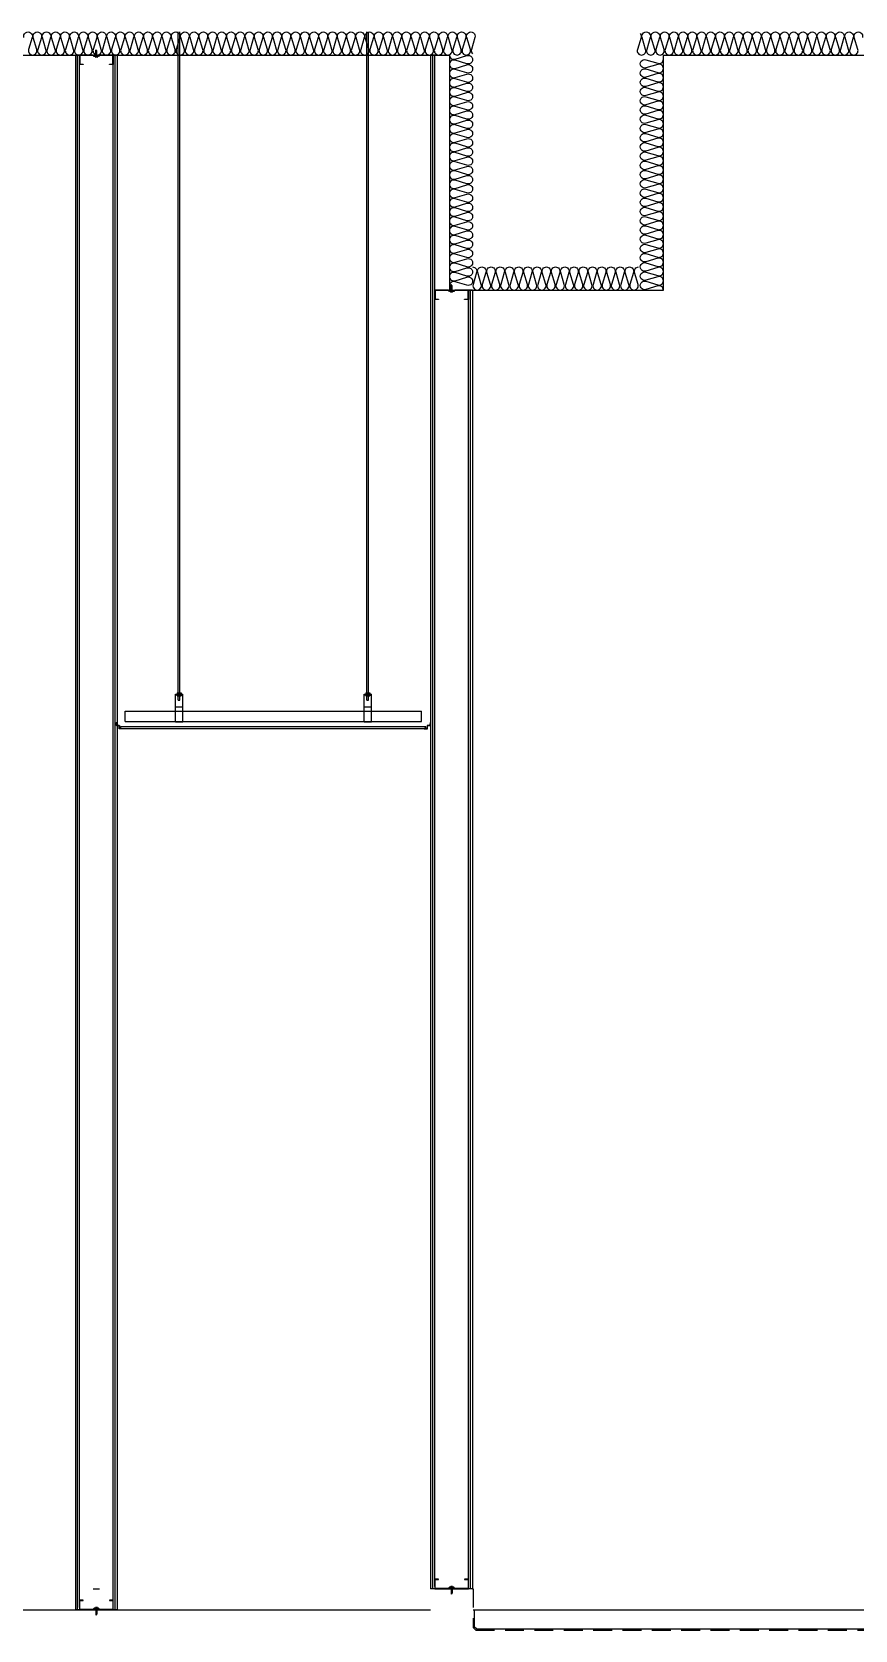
# Model space of a CAD drawing. Header units: millimetres. Extents: x 19868 to 801382, y -4805 to 85279.
# Drawn here: x 782887 to 786812, y 67082 to 74699 of the extents above; entities that cross this region are included whole.
import ezdxf

# ---------------------------------------------------------------- set-up
doc = ezdxf.new("R2010")
doc.units = ezdxf.units.MM
doc.header["$LTSCALE"] = 250
doc.linetypes.add('HID', pattern=[2.8, 1.8, -1])
for name, color, linetype in [('8입면선', 8, 'Continuous'), ('A-CEIL', 8, 'Continuous'), ('A-CEIL_EL', 8, 'Continuous'), ('A-FIN', 6, 'Continuous'), ('A-FIN-8', 8, 'Continuous'), ('A-WALL-D', 7, 'Continuous'), ('A-WP', 1, 'HID'), ('GAGAM-DT', 7, 'Continuous'), ('ISL', 251, 'Continuous'), ('MO-S', 3, 'Continuous'), ('입면', 7, 'Continuous')]:
    doc.layers.add(name, color=color, linetype=linetype)
doc.layers.add('CK', color=221, linetype='Continuous', plot=False)

# ---------------------------------------------------------------- blocks, each defined once
blk = doc.blocks.new('*U177')
at = {"layer": '8입면선', "color": 8}
for p, q in [((3316397.6, 471911.4), (3316397.6, 479321.4)), ((3316577.6, 471911.4), (3316577.6, 479321.4))]:
    blk.add_line(p, q, dxfattribs=at)
at = {"layer": 'A-WALL-D'}
for p, q in [((3316387.6, 479321.4), (3316387.6, 471911.4)), ((3316407.6, 479321.4), (3316387.6, 479321.4)), ((3316407.6, 471921.4), (3316407.6, 479321.4)), ((3316567.6, 471921.4), (3316567.6, 479321.4)), ((3316587.6, 479321.4), (3316567.6, 479321.4)), ((3316587.6, 479321.4), (3316587.6, 471911.4)), ((3316407.6, 471911.4), (3316387.6, 471911.4)), ((3316587.6, 471911.4), (3316567.6, 471911.4))]:
    blk.add_line(p, q, dxfattribs=at)
at = {"layer": 'CK', "linetype": 'Continuous'}
blk.add_line((3316472.9, 472011.4), (3316502.3, 472011.4), dxfattribs=at)
at = {"layer": 'GAGAM-DT', "color": 8}
for p, q in [((3316485.3, 479315.6), (3316485.3, 479347)), ((3316490.3, 479341.5), (3316485.3, 479347)), ((3316490.3, 479315.6), (3316490.3, 479341.5)), ((3316492.7, 479315.6), (3316482.8, 479315.6)), ((3316482.8, 479315.6), (3316482.8, 479312.1)), ((3316491.2, 479310.6), (3316484.3, 479310.6)), ((3316485.3, 479315.6), (3316485.3, 479310.6)), ((3316490.3, 479315.6), (3316490.3, 479310.6)), ((3316492.7, 479315.6), (3316492.7, 479312.1)), ((3316482.8, 471917.3), (3316482.8, 471920.7)), ((3316492.7, 471917.3), (3316482.8, 471917.3)), ((3316491.2, 471922.3), (3316484.3, 471922.3)), ((3316485.3, 471917.3), (3316485.3, 471922.3)), ((3316485.3, 471917.3), (3316485.3, 471885.8)), ((3316490.3, 471891.3), (3316485.3, 471885.8)), ((3316490.3, 471917.3), (3316490.3, 471922.3)), ((3316490.3, 471917.3), (3316490.3, 471891.3)), ((3316492.7, 471917.3), (3316492.7, 471920.7))]:
    blk.add_line(p, q, dxfattribs=at)
for centre, start, end in [((3316484.3, 479312.1), 180, 270), ((3316491.2, 479312.1), 270, 0), ((3316484.3, 471920.7), 90, 180), ((3316491.2, 471920.7), 0, 90)]:
    blk.add_arc(centre, 1.51, start, end, dxfattribs=at)
at = {"layer": '입면', "color": 6}
for p, q in [((3316407.6, 479276.4), (3316407.6, 479321.4)), ((3316407.6, 479321.4), (3316472.9, 479321.4)), ((3316425.4, 479276.4), (3316407.6, 479276.4)), ((3316472.4, 479320.2), (3316408.8, 479320.2)), ((3316408.8, 479320.2), (3316408.8, 479277.6)), ((3316408.8, 479277.6), (3316425.4, 479277.6)), ((3316425.4, 479277.6), (3316425.4, 479276.4)), ((3316477.4, 479314.4), (3316472.4, 479320.2)), ((3316472.9, 479321.4), (3316477.9, 479315.6)), ((3316497.8, 479314.4), (3316477.4, 479314.4)), ((3316477.9, 479315.6), (3316497.3, 479315.6)), ((3316497.3, 479315.6), (3316502.3, 479321.4)), ((3316502.8, 479320.2), (3316497.8, 479314.4)), ((3316502.3, 479321.4), (3316567.6, 479321.4)), ((3316566.4, 479320.2), (3316502.8, 479320.2)), ((3316549.8, 479276.4), (3316549.8, 479277.6)), ((3316549.8, 479277.6), (3316566.4, 479277.6)), ((3316567.6, 479276.4), (3316549.8, 479276.4)), ((3316566.4, 479277.6), (3316566.4, 479320.2)), ((3316567.6, 479321.4), (3316567.6, 479276.4)), ((3316425.4, 471956.4), (3316407.6, 471956.4)), ((3316407.6, 471956.4), (3316407.6, 471911.4)), ((3316408.8, 471912.6), (3316408.8, 471955.2)), ((3316408.8, 471955.2), (3316425.4, 471955.2)), ((3316425.4, 471955.2), (3316425.4, 471956.4)), ((3316567.6, 471956.4), (3316549.8, 471956.4)), ((3316549.8, 471956.4), (3316549.8, 471955.2)), ((3316549.8, 471955.2), (3316566.4, 471955.2)), ((3316566.4, 471955.2), (3316566.4, 471912.6)), ((3316567.6, 471911.4), (3316567.6, 471956.4)), ((3316407.6, 471911.4), (3316472.9, 471911.4)), ((3316472.4, 471912.6), (3316408.8, 471912.6)), ((3316477.4, 471918.5), (3316472.4, 471912.6)), ((3316472.9, 471911.4), (3316477.9, 471917.3)), ((3316497.8, 471918.5), (3316477.4, 471918.5)), ((3316477.9, 471917.3), (3316497.3, 471917.3)), ((3316497.3, 471917.3), (3316502.3, 471911.4)), ((3316502.8, 471912.6), (3316497.8, 471918.5)), ((3316502.3, 471911.4), (3316567.6, 471911.4)), ((3316566.4, 471912.6), (3316502.8, 471912.6))]:
    blk.add_line(p, q, dxfattribs=at)

msp = doc.modelspace()

# ---------------------------------------------------------------- linework, layer by layer
at = {"layer": '8입면선', "color": 8}
for p, q in [((784798.2, 67278.9), (784798.2, 74588.9)), ((784978.2, 67278.9), (784978.2, 73468.9))]:
    msp.add_line(p, q, dxfattribs=at)
at = {"layer": 'A-CEIL'}
for p, q in [((783311.3, 71388.9, 0), (784765.1, 71388.9, 0)), ((783311.3, 71378.9, 0), (784765.1, 71378.9, 0))]:
    msp.add_line(p, q, dxfattribs=at)
at = {"layer": 'A-CEIL_EL'}
for p, q in [((783583.7, 71514.7), (783583.7, 74698.9, 0)), ((783592.7, 71514.7), (783592.7, 74698.9, 0)), ((784483.7, 71514.7), (784483.7, 74698.9, 0)), ((784492.7, 71514.7), (784492.7, 74698.9, 0)), ((783570.7, 71410.7), (783570.7, 71541.9)), ((783570.7, 71541.9), (783605.7, 71541.9)), ((783570.7, 71540.7), (783605.7, 71540.7)), ((783574.7, 71543.4), (783601.7, 71543.4)), ((783574.7, 71543.4), (783574.7, 71541.9)), ((783574.7, 71540.7), (783574.7, 71539.2)), ((783574.7, 71539.2), (783601.7, 71539.2)), ((783578.7, 71548.4), (783597.7, 71548.4)), ((783578.7, 71548.4), (783578.7, 71543.4)), ((783578.7, 71539.2), (783578.7, 71534.2)), ((783578.7, 71534.2), (783597.7, 71534.2)), ((783583.7, 71514.7), (783583.7, 71534.2)), ((783592.7, 71514.7), (783592.7, 71534.2)), ((783597.7, 71548.4), (783597.7, 71543.4)), ((783597.7, 71539.2), (783597.7, 71534.2)), ((783601.7, 71543.4), (783601.7, 71541.9)), ((783601.7, 71540.7), (783601.7, 71539.2)), ((783605.7, 71410.7), (783605.7, 71541.9)), ((784470.7, 71410.7), (784470.7, 71541.9)), ((784470.7, 71541.9), (784505.7, 71541.9)), ((784470.7, 71540.7), (784505.7, 71540.7)), ((784474.7, 71543.4), (784501.7, 71543.4)), ((784474.7, 71543.4), (784474.7, 71541.9)), ((784474.7, 71540.7), (784474.7, 71539.2)), ((784474.7, 71539.2), (784501.7, 71539.2)), ((784478.7, 71548.4), (784497.7, 71548.4)), ((784478.7, 71548.4), (784478.7, 71543.4)), ((784478.7, 71539.2), (784478.7, 71534.2)), ((784478.7, 71534.2), (784497.7, 71534.2)), ((784483.7, 71514.7), (784483.7, 71534.2)), ((784492.7, 71514.7), (784492.7, 71534.2)), ((784497.7, 71548.4), (784497.7, 71543.4)), ((784497.7, 71539.2), (784497.7, 71534.2)), ((784501.7, 71543.4), (784501.7, 71541.9)), ((784501.7, 71540.7), (784501.7, 71539.2)), ((784505.7, 71410.7), (784505.7, 71541.9)), ((783331.2, 71461.9), (784745.2, 71461.9)), ((783331.2, 71411.9), (783331.2, 71461.9)), ((783570.7, 71482.4), (783605.7, 71482.4)), ((783570.7, 71461.9), (783605.7, 71461.9)), ((784470.7, 71482.4), (784505.7, 71482.4)), ((784470.7, 71461.9), (784505.7, 71461.9)), ((784745.2, 71411.9), (784745.2, 71461.9)), ((783331.2, 71411.9), (784745.2, 71411.9)), ((783570.7, 71411.9), (783605.7, 71411.9)), ((783570.7, 71410.7), (783605.7, 71410.7)), ((784470.7, 71411.9), (784505.7, 71411.9)), ((784470.7, 71410.7), (784505.7, 71410.7))]:
    msp.add_line(p, q, dxfattribs=at)
for centre in [(783588.2, 71526.3), (784488.2, 71526.3)]:
    msp.add_arc(centre, 12.4, 248.71498, 291.28502, dxfattribs=at)
at = {"layer": 'A-FIN'}
for p, q in [((753988.2, 67178.9), (784788.2, 67178.9)), ((784991.2, 67178.9), (790035.2, 67178.9))]:
    msp.add_line(p, q, dxfattribs=at)
at = {"layer": 'A-FIN-8'}
for p, q in [((784996.2, 67178.9), (784996.2, 67097.1)), ((785006.4, 67086.9), (784996.2, 67097.1)), ((785006.4, 67086.9), (790020, 67086.9))]:
    msp.add_line(p, q, dxfattribs=at)
at = {"layer": 'A-WALL-D'}
for p, q in [((784788.2, 74588.9), (784788.2, 67278.9)), ((784808.2, 74588.9), (784788.2, 74588.9)), ((784808.2, 67288.9), (784808.2, 74588.9)), ((784968.2, 67288.9), (784968.2, 73468.9)), ((784988.2, 73468.9), (784968.2, 73468.9)), ((784988.2, 73468.9), (784988.2, 67278.9)), ((784808.2, 67278.9), (784788.2, 67278.9)), ((784988.2, 67278.9), (784968.2, 67278.9))]:
    msp.add_line(p, q, dxfattribs=at)
at = {"layer": 'A-WP', "ltscale": 0.2}
for q in [(784991.2, 67094.1), (790023.1, 67081.9)]:
    msp.add_line((785003.4, 67081.9), q, dxfattribs=at)
at = {"layer": 'A-WP', "linetype": 'HID', "ltscale": 0.2}
msp.add_lwpolyline([(784988.2, 67278.9), (784991.2, 67278.9), (784991.2, 67094.1)], dxfattribs=at)
at = {"layer": 'CK', "linetype": 'Continuous'}
msp.add_line((784873.5, 67278.9), (784902.9, 67278.9), dxfattribs=at)
at = {"layer": 'GAGAM-DT', "color": 8}
for p, q in [((784893.3, 73463.1), (784883.4, 73463.1)), ((784883.4, 73463.1), (784883.4, 73459.6)), ((784891.8, 73458.1), (784884.9, 73458.1)), ((784885.9, 73463.1), (784885.9, 73494.5)), ((784890.9, 73489), (784885.9, 73494.5)), ((784885.9, 73463.1), (784885.9, 73458.1)), ((784890.9, 73463.1), (784890.9, 73489)), ((784890.9, 73463.1), (784890.9, 73458.1)), ((784893.3, 73463.1), (784893.3, 73459.6)), ((784883.4, 67284.8), (784883.4, 67288.2)), ((784893.3, 67284.8), (784883.4, 67284.8)), ((784891.8, 67289.8), (784884.9, 67289.8)), ((784885.9, 67284.8), (784885.9, 67289.8)), ((784885.9, 67284.8), (784885.9, 67253.3)), ((784890.9, 67258.9), (784885.9, 67253.3)), ((784890.9, 67284.8), (784890.9, 67289.8)), ((784890.9, 67284.8), (784890.9, 67258.9)), ((784893.3, 67284.8), (784893.3, 67288.2))]:
    msp.add_line(p, q, dxfattribs=at)
for centre, start, end in [((784884.9, 73459.6), 180, 270), ((784891.8, 73459.6), 270, 0), ((784884.9, 67288.2), 90, 180), ((784891.8, 67288.2), 0, 90)]:
    msp.add_arc(centre, 1.51, start, end, dxfattribs=at)
at = {"layer": 'ISL'}
for p, q in [((783311.3, 71378.9), (783311.3, 71388.9)), ((784765.1, 71378.9), (784765.1, 71388.9))]:
    msp.add_line(p, q, dxfattribs=at)
for points in [[(782848.8, 74672.3, -1.372593), (782887.7, 74672.3), (782870.8, 74615.6, 0.509267), (782890.2, 74588.9, 0.509267), (782909.7, 74615.6), (782892.8, 74672.3, -1.372593), (782931.7, 74672.3), (782914.8, 74615.6, 0.509267), (782934.2, 74588.9, 0.509267), (782953.7, 74615.6), (782936.8, 74672.3, -1.372593), (782975.7, 74672.3), (782958.8, 74615.6, 0.509267), (782978.2, 74588.9, 0.509267), (782997.7, 74615.6), (782980.8, 74672.3, -1.372593), (783019.7, 74672.3), (783002.8, 74615.6, 0.509267), (783022.2, 74588.9, 0.509267), (783041.7, 74615.6), (783024.8, 74672.3, -1.372593), (783063.7, 74672.3), (783046.8, 74615.6, 0.509267), (783066.2, 74588.9, 0.509267), (783085.7, 74615.6), (783068.8, 74672.3, -1.372593), (783107.7, 74672.3), (783090.8, 74615.6, 0.509267), (783110.2, 74588.9, 0.509267), (783129.7, 74615.6), (783112.8, 74672.3, -1.372593), (783151.7, 74672.3), (783134.8, 74615.6, 0.509267), (783154.2, 74588.9, 0.509267), (783173.7, 74615.6), (783156.8, 74672.3, -1.372593), (783195.7, 74672.3), (783178.8, 74615.6, 0.509267), (783198.2, 74588.9, 0.509267), (783217.7, 74615.6), (783200.8, 74672.3, -1.372593), (783239.7, 74672.3), (783222.8, 74615.6, 0.509267), (783242.2, 74588.9, 0.509267), (783261.7, 74615.6), (783244.8, 74672.3, -1.372593), (783283.7, 74672.3), (783266.8, 74615.6, 0.509267), (783286.2, 74588.9, 0.509267), (783305.7, 74615.6), (783288.8, 74672.3, -1.372593), (783327.7, 74672.3), (783310.8, 74615.6, 0.509267), (783330.2, 74588.9, 0.509267), (783349.7, 74615.6), (783332.8, 74672.3, -1.372593), (783371.7, 74672.3), (783354.8, 74615.6, 0.509267), (783374.2, 74588.9, 0.509267), (783393.7, 74615.6), (783376.8, 74672.3, -1.372593), (783415.7, 74672.3), (783398.8, 74615.6, 0.509267), (783418.2, 74588.9, 0.509267), (783437.7, 74615.6), (783420.8, 74672.3, -1.372593), (783459.7, 74672.3), (783442.8, 74615.6, 0.509267), (783462.2, 74588.9, 0.509267), (783481.7, 74615.6), (783464.8, 74672.3, -1.372593), (783503.7, 74672.3), (783486.8, 74615.6, 0.509267), (783506.2, 74588.9, 0.509267), (783525.7, 74615.6), (783508.8, 74672.3, -1.372593), (783547.7, 74672.3), (783530.8, 74615.6, 0.509267), (783550.2, 74588.9, 0.509267), (783569.7, 74615.6), (783552.8, 74672.3, -1.372593), (783591.7, 74672.3), (783574.8, 74615.6, 0.509267), (783594.2, 74588.9, 0.509267), (783613.7, 74615.6), (783596.8, 74672.3, -1.372593), (783635.7, 74672.3), (783618.8, 74615.6, 0.509267), (783638.2, 74588.9, 0.509267), (783657.7, 74615.6), (783640.8, 74672.3, -1.372593), (783679.7, 74672.3), (783662.8, 74615.6, 0.509267), (783682.2, 74588.9, 0.509267), (783701.7, 74615.6), (783684.8, 74672.3, -1.372593), (783723.7, 74672.3), (783706.8, 74615.6, 0.509267), (783726.2, 74588.9, 0.509267), (783745.7, 74615.6), (783728.8, 74672.3, -1.372593), (783767.7, 74672.3), (783750.8, 74615.6, 0.509267), (783770.2, 74588.9, 0.509267), (783789.7, 74615.6), (783772.8, 74672.3, -1.372593), (783811.7, 74672.3), (783794.8, 74615.6, 0.509267), (783814.2, 74588.9, 0.509267), (783833.7, 74615.6), (783816.8, 74672.3, -1.372593), (783855.7, 74672.3), (783838.8, 74615.6, 0.509267), (783858.2, 74588.9, 0.509267), (783877.7, 74615.6), (783860.8, 74672.3, -1.372593), (783899.7, 74672.3), (783882.8, 74615.6, 0.509267), (783902.2, 74588.9, 0.509267), (783921.7, 74615.6), (783904.8, 74672.3, -1.372593), (783943.7, 74672.3), (783926.8, 74615.6, 0.509267), (783946.2, 74588.9, 0.509267), (783965.7, 74615.6), (783948.8, 74672.3, -1.372593), (783987.7, 74672.3), (783970.8, 74615.6, 0.509267), (783990.2, 74588.9, 0.509267), (784009.7, 74615.6), (783992.8, 74672.3, -1.372593), (784031.7, 74672.3), (784014.8, 74615.6, 0.509267), (784034.2, 74588.9, 0.509267), (784053.7, 74615.6), (784036.8, 74672.3, -1.372593), (784075.7, 74672.3), (784058.8, 74615.6, 0.509267), (784078.2, 74588.9, 0.509267), (784097.7, 74615.6), (784080.8, 74672.3, -1.372593), (784119.7, 74672.3), (784102.8, 74615.6, 0.509267), (784122.2, 74588.9, 0.509267), (784141.7, 74615.6), (784124.8, 74672.3, -1.372593), (784163.7, 74672.3), (784146.8, 74615.6, 0.509267), (784166.2, 74588.9, 0.509267), (784185.7, 74615.6), (784168.8, 74672.3, -1.372593), (784207.7, 74672.3), (784190.8, 74615.6, 0.509267), (784210.2, 74588.9, 0.509267), (784229.7, 74615.6), (784212.8, 74672.3, -1.372593), (784251.7, 74672.3), (784234.8, 74615.6, 0.509267), (784254.2, 74588.9, 0.509267), (784273.7, 74615.6), (784256.8, 74672.3, -1.372593), (784295.7, 74672.3), (784278.8, 74615.6, 0.509267), (784298.2, 74588.9, 0.509267), (784317.7, 74615.6), (784300.8, 74672.3, -1.372593), (784339.7, 74672.3), (784322.8, 74615.6, 0.509267), (784342.2, 74588.9, 0.509267), (784361.7, 74615.6), (784344.8, 74672.3, -1.372593), (784383.7, 74672.3), (784366.8, 74615.6, 0.509267), (784386.2, 74588.9, 0.509267), (784405.7, 74615.6), (784388.8, 74672.3, -1.372593), (784427.7, 74672.3), (784410.8, 74615.6, 0.509267), (784430.2, 74588.9, 0.509267), (784449.7, 74615.6), (784432.8, 74672.3, -1.372593), (784471.7, 74672.3), (784454.8, 74615.6, 0.509267), (784474.2, 74588.9, 0.509267), (784493.7, 74615.6), (784476.8, 74672.3, -1.372593), (784515.7, 74672.3), (784498.8, 74615.6, 0.509267), (784518.2, 74588.9, 0.509267), (784537.7, 74615.6), (784520.8, 74672.3, -1.372593), (784559.7, 74672.3), (784542.8, 74615.6, 0.509267), (784562.2, 74588.9, 0.509267), (784581.7, 74615.6), (784564.8, 74672.3, -1.372593), (784603.7, 74672.3), (784586.8, 74615.6, 0.509267), (784606.2, 74588.9, 0.509267), (784625.7, 74615.6), (784608.8, 74672.3, -1.372593), (784647.7, 74672.3), (784630.8, 74615.6, 0.509267), (784650.2, 74588.9, 0.509267), (784669.7, 74615.6), (784652.8, 74672.3, -1.372593), (784691.7, 74672.3), (784674.8, 74615.6, 0.509267), (784694.2, 74588.9, 0.509267), (784713.7, 74615.6), (784696.8, 74672.3, -1.372593), (784735.7, 74672.3), (784718.8, 74615.6, 0.509267), (784738.2, 74588.9, 0.509267), (784757.7, 74615.6), (784740.8, 74672.3, -1.372593), (784779.7, 74672.3), (784762.8, 74615.6, 0.509267), (784782.2, 74588.9, 0.509267), (784801.7, 74615.6), (784784.8, 74672.3, -1.372593), (784823.7, 74672.3), (784806.8, 74615.6, 0.509267), (784826.2, 74588.9, 0.509267), (784845.7, 74615.6), (784828.8, 74672.3, -1.372593), (784867.7, 74672.3), (784850.8, 74615.6, 0.509267), (784870.2, 74588.9, 0.509267), (784889.7, 74615.6), (784872.8, 74672.3, -1.372593), (784911.7, 74672.3), (784894.8, 74615.6, 0.509267), (784914.2, 74588.9, 0.509267), (784933.7, 74615.6), (784916.8, 74672.3, -1.372593), (784955.7, 74672.3), (784938.8, 74615.6, 0.509267), (784958.2, 74588.9, 0.509267), (784977.7, 74615.6), (784960.8, 74672.3, -1.372593), (784999.7, 74672.3), (784982.8, 74615.6, 0.289288), (784988.2, 74594.5, 0.289288)], [(785788.2, 74691.2, -0.250819), (785791.7, 74672.3), (785774.8, 74615.6, 0.509267), (785794.2, 74588.9, 0.509267), (785813.7, 74615.6), (785796.8, 74672.3, -1.372593), (785835.7, 74672.3), (785818.8, 74615.6, 0.509267), (785838.2, 74588.9, 0.509267), (785857.7, 74615.6), (785840.8, 74672.3, -1.372593), (785879.7, 74672.3), (785862.8, 74615.6, 0.509267), (785882.2, 74588.9, 0.509267), (785901.7, 74615.6), (785884.8, 74672.3, -1.372593), (785923.7, 74672.3), (785906.8, 74615.6, 0.509267), (785926.2, 74588.9, 0.509267), (785945.7, 74615.6), (785928.8, 74672.3, -1.372593), (785967.7, 74672.3), (785950.8, 74615.6, 0.509267), (785970.2, 74588.9, 0.509267), (785989.7, 74615.6), (785972.8, 74672.3, -1.372593), (786011.7, 74672.3), (785994.8, 74615.6, 0.509267), (786014.2, 74588.9, 0.509267), (786033.7, 74615.6), (786016.8, 74672.3, -1.372593), (786055.7, 74672.3), (786038.8, 74615.6, 0.509267), (786058.2, 74588.9, 0.509267), (786077.7, 74615.6), (786060.8, 74672.3, -1.372593), (786099.7, 74672.3), (786082.8, 74615.6, 0.509267), (786102.2, 74588.9, 0.509267), (786121.7, 74615.6), (786104.8, 74672.3, -1.372593), (786143.7, 74672.3), (786126.8, 74615.6, 0.509267), (786146.2, 74588.9, 0.509267), (786165.7, 74615.6), (786148.8, 74672.3, -1.372593), (786187.7, 74672.3), (786170.8, 74615.6, 0.509267), (786190.2, 74588.9, 0.509267), (786209.7, 74615.6), (786192.8, 74672.3, -1.372593), (786231.7, 74672.3), (786214.8, 74615.6, 0.509267), (786234.2, 74588.9, 0.509267), (786253.7, 74615.6), (786236.8, 74672.3, -1.372593), (786275.7, 74672.3), (786258.8, 74615.6, 0.509267), (786278.2, 74588.9, 0.509267), (786297.7, 74615.6), (786280.8, 74672.3, -1.372593), (786319.7, 74672.3), (786302.8, 74615.6, 0.509267), (786322.2, 74588.9, 0.509267), (786341.7, 74615.6), (786324.8, 74672.3, -1.372593), (786363.7, 74672.3), (786346.8, 74615.6, 0.509267), (786366.2, 74588.9, 0.509267), (786385.7, 74615.6), (786368.8, 74672.3, -1.372593), (786407.7, 74672.3), (786390.8, 74615.6, 0.509267), (786410.2, 74588.9, 0.509267), (786429.7, 74615.6), (786412.8, 74672.3, -1.372593), (786451.7, 74672.3), (786434.8, 74615.6, 0.509267), (786454.2, 74588.9, 0.509267), (786473.7, 74615.6), (786456.8, 74672.3, -1.372593), (786495.7, 74672.3), (786478.8, 74615.6, 0.509267), (786498.2, 74588.9, 0.509267), (786517.7, 74615.6), (786500.8, 74672.3, -1.372593), (786539.7, 74672.3), (786522.8, 74615.6, 0.509267), (786542.2, 74588.9, 0.509267), (786561.7, 74615.6), (786544.8, 74672.3, -1.372593), (786583.7, 74672.3), (786566.8, 74615.6, 0.509267), (786586.2, 74588.9, 0.509267), (786605.7, 74615.6), (786588.8, 74672.3, -1.372593), (786627.7, 74672.3), (786610.8, 74615.6, 0.509267), (786630.2, 74588.9, 0.509267), (786649.7, 74615.6), (786632.8, 74672.3, -1.372593), (786671.7, 74672.3), (786654.8, 74615.6, 0.509267), (786674.2, 74588.9, 0.509267), (786693.7, 74615.6), (786676.8, 74672.3, -1.372593), (786715.7, 74672.3), (786698.8, 74615.6, 0.509267), (786718.2, 74588.9, 0.509267), (786737.7, 74615.6), (786720.8, 74672.3, -1.372593), (786759.7, 74672.3), (786742.8, 74615.6, 0.509267), (786762.2, 74588.9, 0.509267), (786781.7, 74615.6), (786764.8, 74672.3, -1.372593), (786803.7, 74672.3), (786786.8, 74615.6, 0.509267), (786806.2, 74588.9, 0.509267), (786825.7, 74615.6), (786808.8, 74672.3, -1.372593), (786847.7, 74672.3)], [(784988.2, 73578.9, -0.509267), (785007.7, 73552.3), (784990.8, 73495.6, 1.372593), (785029.7, 73495.6), (785012.8, 73552.3, -0.509267), (785032.2, 73578.9, -0.509267), (785051.7, 73552.3), (785034.8, 73495.6, 1.372593), (785073.7, 73495.6), (785056.8, 73552.3, -0.509267), (785076.2, 73578.9, -0.509267), (785095.7, 73552.3), (785078.8, 73495.6, 1.372593), (785117.7, 73495.6), (785100.8, 73552.3, -0.509267), (785120.2, 73578.9, -0.509267), (785139.7, 73552.3), (785122.8, 73495.6, 1.372593), (785161.7, 73495.6), (785144.8, 73552.3, -0.509267), (785164.2, 73578.9, -0.509267), (785183.7, 73552.3), (785166.8, 73495.6, 1.372593), (785205.7, 73495.6), (785188.8, 73552.3, -0.509267), (785208.2, 73578.9, -0.509267), (785227.7, 73552.3), (785210.8, 73495.6, 1.372593), (785249.7, 73495.6), (785232.8, 73552.3, -0.509267), (785252.2, 73578.9, -0.509267), (785271.7, 73552.3), (785254.8, 73495.6, 1.372593), (785293.7, 73495.6), (785276.8, 73552.3, -0.509267), (785296.2, 73578.9, -0.509267), (785315.7, 73552.3), (785298.8, 73495.6, 1.372593), (785337.7, 73495.6), (785320.8, 73552.3, -0.509267), (785340.2, 73578.9, -0.509267), (785359.7, 73552.3), (785342.8, 73495.6, 1.372593), (785381.7, 73495.6), (785364.8, 73552.3, -0.509267), (785384.2, 73578.9, -0.509267), (785403.7, 73552.3), (785386.8, 73495.6, 1.372593), (785425.7, 73495.6), (785408.8, 73552.3, -0.509267), (785428.2, 73578.9, -0.509267), (785447.7, 73552.3), (785430.8, 73495.6, 1.372593), (785469.7, 73495.6), (785452.8, 73552.3, -0.509267), (785472.2, 73578.9, -0.509267), (785491.7, 73552.3), (785474.8, 73495.6, 1.372593), (785513.7, 73495.6), (785496.8, 73552.3, -0.509267), (785516.2, 73578.9, -0.509267), (785535.7, 73552.3), (785518.8, 73495.6, 1.372593), (785557.7, 73495.6), (785540.8, 73552.3, -0.509267), (785560.2, 73578.9, -0.509267), (785579.7, 73552.3), (785562.8, 73495.6, 1.372593), (785601.7, 73495.6), (785584.8, 73552.3, -0.509267), (785604.2, 73578.9, -0.509267), (785623.7, 73552.3), (785606.8, 73495.6, 1.372593), (785645.7, 73495.6), (785628.8, 73552.3, -0.509267), (785648.2, 73578.9, -0.509267), (785667.7, 73552.3), (785650.8, 73495.6, 1.372593), (785689.7, 73495.6), (785672.8, 73552.3, -0.509267), (785692.2, 73578.9, -0.509267), (785711.7, 73552.3), (785694.8, 73495.6, 1.372593), (785733.7, 73495.6), (785716.8, 73552.3, -0.509267), (785736.2, 73578.9, -0.509267), (785755.7, 73552.3), (785738.8, 73495.6, 1.372593), (785777.7, 73495.6), (785760.8, 73552.3, -0.509267), (785780.2, 73578.9)]]:
    msp.add_lwpolyline(points, format="xyb", dxfattribs=at)
msp.add_lwpolyline([(748738.2, 73668.9), (749098.2, 73668.9), (749098.2, 74588.9), (752878.2, 74588.9), (752878.2, 73468.9), (753898.2, 73468.9), (753898.2, 74588.9), (768778.2, 74588.9), (768778.2, 73468.9), (769998.2, 73468.9), (769998.2, 74588.9), (784878.2, 74588.9), (784878.2, 73468.9), (785898.2, 73468.9), (785898.2, 74588.9), (789678.2, 74588.9), (789678.2, 73668.9), (790038.2, 73668.9)], dxfattribs=at)
at = {"layer": 'ISL', "elevation": 0}
for points in [[(784878.2, 74588.9, 0.509267), (784904.9, 74569.5), (784961.5, 74586.3, -1.372593), (784961.5, 74547.5), (784904.9, 74564.3, 0.509267), (784878.2, 74544.9, 0.509267), (784904.9, 74525.5), (784961.5, 74542.3, -1.372593), (784961.5, 74503.5), (784904.9, 74520.3, 0.509267), (784878.2, 74500.9, 0.509267), (784904.9, 74481.5), (784961.5, 74498.3, -1.372593), (784961.5, 74459.5), (784904.9, 74476.3, 0.509267), (784878.2, 74456.9, 0.509267), (784904.9, 74437.5), (784961.5, 74454.3, -1.372593), (784961.5, 74415.5), (784904.9, 74432.3, 0.509267), (784878.2, 74412.9, 0.509267), (784904.9, 74393.5), (784961.5, 74410.3, -1.372593), (784961.5, 74371.5), (784904.9, 74388.3, 0.509267), (784878.2, 74368.9, 0.509267), (784904.9, 74349.5), (784961.5, 74366.3, -1.372593), (784961.5, 74327.5), (784904.9, 74344.3, 0.509267), (784878.2, 74324.9, 0.509267), (784904.9, 74305.5), (784961.5, 74322.3, -1.372593), (784961.5, 74283.5), (784904.9, 74300.3, 0.509267), (784878.2, 74280.9, 0.509267), (784904.9, 74261.5), (784961.5, 74278.3, -1.372593), (784961.5, 74239.5), (784904.9, 74256.3, 0.509267), (784878.2, 74236.9, 0.509267), (784904.9, 74217.5), (784961.5, 74234.3, -1.372593), (784961.5, 74195.5), (784904.9, 74212.3, 0.509267), (784878.2, 74192.9, 0.509267), (784904.9, 74173.5), (784961.5, 74190.3, -1.372593), (784961.5, 74151.5), (784904.9, 74168.3, 0.509267), (784878.2, 74148.9, 0.509267), (784904.9, 74129.5), (784961.5, 74146.3, -1.372593), (784961.5, 74107.5), (784904.9, 74124.3, 0.509267), (784878.2, 74104.9, 0.509267), (784904.9, 74085.5), (784961.5, 74102.3, -1.372593), (784961.5, 74063.5), (784904.9, 74080.3, 0.509267), (784878.2, 74060.9, 0.509267), (784904.9, 74041.5), (784961.5, 74058.3, -1.372593), (784961.5, 74019.5), (784904.9, 74036.3, 0.509267), (784878.2, 74016.9, 0.509267), (784904.9, 73997.5), (784961.5, 74014.3, -1.372593), (784961.5, 73975.5), (784904.9, 73992.3, 0.509267), (784878.2, 73972.9, 0.509267), (784904.9, 73953.5), (784961.5, 73970.3, -1.372593), (784961.5, 73931.5), (784904.9, 73948.3, 0.509267), (784878.2, 73928.9, 0.509267), (784904.9, 73909.5), (784961.5, 73926.3, -1.372593), (784961.5, 73887.5), (784904.9, 73904.3, 0.509267), (784878.2, 73884.9, 0.509267), (784904.9, 73865.5), (784961.5, 73882.3, -1.372593), (784961.5, 73843.5), (784904.9, 73860.3, 0.509267), (784878.2, 73840.9, 0.509267), (784904.9, 73821.5), (784961.5, 73838.3, -1.372593), (784961.5, 73799.5), (784904.9, 73816.3, 0.509267), (784878.2, 73796.9, 0.509267), (784904.9, 73777.5), (784961.5, 73794.3, -1.372593), (784961.5, 73755.5), (784904.9, 73772.3, 0.509267), (784878.2, 73752.9, 0.509267), (784904.9, 73733.5), (784961.5, 73750.3, -1.372593), (784961.5, 73711.5), (784904.9, 73728.3, 0.509267), (784878.2, 73708.9, 0.509267), (784904.9, 73689.5), (784961.5, 73706.3, -1.372593), (784961.5, 73667.5), (784904.9, 73684.3, 0.509267), (784878.2, 73664.9, 0.509267), (784904.9, 73645.5), (784961.5, 73662.3, -1.372593), (784961.5, 73623.5), (784904.9, 73640.3, 0.509267), (784878.2, 73620.9, 0.509267), (784904.9, 73601.5), (784961.5, 73618.3, -1.372593), (784961.5, 73579.5), (784904.9, 73596.3, 0.509267), (784878.2, 73576.9, 0.509267), (784904.9, 73557.5), (784961.5, 73574.3, -1.372593), (784961.5, 73535.5), (784904.9, 73552.3, 0.509267), (784878.2, 73532.9, 0.509267), (784904.9, 73513.5), (784961.5, 73530.3, -1.372593), (784961.5, 73491.5), (784904.9, 73508.3, 0.509267), (784878.2, 73488.9)], [(785898.2, 73469, 0.509267), (785871.5, 73488.4), (785814.9, 73471.5, -1.372593), (785814.9, 73510.4), (785871.5, 73493.5, 0.509267), (785898.2, 73513, 0.509267), (785871.5, 73532.4), (785814.9, 73515.5, -1.372593), (785814.9, 73554.4), (785871.5, 73537.5, 0.509267), (785898.2, 73557, 0.509267), (785871.5, 73576.4), (785814.9, 73559.5, -1.372593), (785814.9, 73598.4), (785871.5, 73581.5, 0.509267), (785898.2, 73601, 0.509267), (785871.5, 73620.4), (785814.9, 73603.5, -1.372593), (785814.9, 73642.4), (785871.5, 73625.5, 0.509267), (785898.2, 73645, 0.509267), (785871.5, 73664.4), (785814.9, 73647.5, -1.372593), (785814.9, 73686.4), (785871.5, 73669.5, 0.509267), (785898.2, 73689, 0.509267), (785871.5, 73708.4), (785814.9, 73691.5, -1.372593), (785814.9, 73730.4), (785871.5, 73713.5, 0.509267), (785898.2, 73733, 0.509267), (785871.5, 73752.4), (785814.9, 73735.5, -1.372593), (785814.9, 73774.4), (785871.5, 73757.5, 0.509267), (785898.2, 73777, 0.509267), (785871.5, 73796.4), (785814.9, 73779.5, -1.372593), (785814.9, 73818.4), (785871.5, 73801.5, 0.509267), (785898.2, 73821, 0.509267), (785871.5, 73840.4), (785814.9, 73823.5, -1.372593), (785814.9, 73862.4), (785871.5, 73845.5, 0.509267), (785898.2, 73865, 0.509267), (785871.5, 73884.4), (785814.9, 73867.5, -1.372593), (785814.9, 73906.4), (785871.5, 73889.5, 0.509267), (785898.2, 73909, 0.509267), (785871.5, 73928.4), (785814.9, 73911.5, -1.372593), (785814.9, 73950.4), (785871.5, 73933.5, 0.509267), (785898.2, 73953, 0.509267), (785871.5, 73972.4), (785814.9, 73955.5, -1.372593), (785814.9, 73994.4), (785871.5, 73977.5, 0.509267), (785898.2, 73997, 0.509267), (785871.5, 74016.4), (785814.9, 73999.5, -1.372593), (785814.9, 74038.4), (785871.5, 74021.5, 0.509267), (785898.2, 74041, 0.509267), (785871.5, 74060.4), (785814.9, 74043.5, -1.372593), (785814.9, 74082.4), (785871.5, 74065.5, 0.509267), (785898.2, 74085, 0.509267), (785871.5, 74104.4), (785814.9, 74087.5, -1.372593), (785814.9, 74126.4), (785871.5, 74109.5, 0.509267), (785898.2, 74129, 0.509267), (785871.5, 74148.4), (785814.9, 74131.5, -1.372593), (785814.9, 74170.4), (785871.5, 74153.5, 0.509267), (785898.2, 74173, 0.509267), (785871.5, 74192.4), (785814.9, 74175.5, -1.372593), (785814.9, 74214.4), (785871.5, 74197.5, 0.509267), (785898.2, 74217, 0.509267), (785871.5, 74236.4), (785814.9, 74219.5, -1.372593), (785814.9, 74258.4), (785871.5, 74241.5, 0.509267), (785898.2, 74261, 0.509267), (785871.5, 74280.4), (785814.9, 74263.5, -1.372593), (785814.9, 74302.4), (785871.5, 74285.5, 0.509267), (785898.2, 74305, 0.509267), (785871.5, 74324.4), (785814.9, 74307.5, -1.372593), (785814.9, 74346.4), (785871.5, 74329.5, 0.509267), (785898.2, 74349, 0.509267), (785871.5, 74368.4), (785814.9, 74351.5, -1.372593), (785814.9, 74390.4), (785871.5, 74373.5, 0.509267), (785898.2, 74393, 0.509267), (785871.5, 74412.4), (785814.9, 74395.5, -1.372593), (785814.9, 74434.4), (785871.5, 74417.5, 0.509267), (785898.2, 74437, 0.509267), (785871.5, 74456.4), (785814.9, 74439.5, -1.372593), (785814.9, 74478.4), (785871.5, 74461.5, 0.509267), (785898.2, 74481, 0.509267), (785871.5, 74500.4), (785814.9, 74483.5, -1.372593), (785814.9, 74522.4), (785871.5, 74505.5, 0.509267), (785898.2, 74525, 0.509267), (785871.5, 74544.4), (785814.9, 74527.5, -1.372593), (785814.9, 74566.4), (785871.5, 74549.5, 0.509267), (785898.2, 74569)]]:
    msp.add_lwpolyline(points, format="xyb", dxfattribs=at)
at = {"layer": 'MO-S'}
for p, q in [((783293, 71400.1), (783284.9, 71400.1)), ((784783.4, 71400.1), (784791.5, 71400.1))]:
    msp.add_line(p, q, dxfattribs=at)
for points in [[(783288.2, 71407.7), (783289.4, 71407.7), (783289.4, 71393.9), (783304.4, 71393.9), (783304.4, 71378.9), (783318.2, 71378.9), (783318.2, 71377.7), (783303.2, 71377.7), (783303.2, 71392.7), (783288.2, 71392.7)], [(784788.2, 71407.7), (784787, 71407.7), (784787, 71393.9), (784772, 71393.9), (784772, 71378.9), (784758.2, 71378.9), (784758.2, 71377.7), (784773.2, 71377.7), (784773.2, 71392.7), (784788.2, 71392.7)]]:
    msp.add_lwpolyline(points, close=True, dxfattribs=at)
at = {"layer": '입면', "color": 6}
for p, q in [((784808.2, 73423.9), (784808.2, 73468.9)), ((784808.2, 73468.9), (784873.5, 73468.9)), ((784873, 73467.7), (784809.4, 73467.7)), ((784809.4, 73467.7), (784809.4, 73425.1)), ((784878, 73461.9), (784873, 73467.7)), ((784873.5, 73468.9), (784878.5, 73463.1)), ((784898.4, 73461.9), (784878, 73461.9)), ((784878.5, 73463.1), (784897.9, 73463.1)), ((784897.9, 73463.1), (784902.9, 73468.9)), ((784903.4, 73467.7), (784898.4, 73461.9)), ((784902.9, 73468.9), (784968.2, 73468.9)), ((784967, 73467.7), (784903.4, 73467.7)), ((784967, 73425.1), (784967, 73467.7)), ((784968.2, 73468.9), (784968.2, 73423.9)), ((784826, 73423.9), (784808.2, 73423.9)), ((784809.4, 73425.1), (784826, 73425.1)), ((784826, 73425.1), (784826, 73423.9)), ((784950.4, 73423.9), (784950.4, 73425.1)), ((784950.4, 73425.1), (784967, 73425.1)), ((784968.2, 73423.9), (784950.4, 73423.9)), ((784826, 67323.9), (784808.2, 67323.9)), ((784808.2, 67323.9), (784808.2, 67278.9)), ((784808.2, 67278.9), (784873.5, 67278.9)), ((784809.4, 67280.1), (784809.4, 67322.7)), ((784809.4, 67322.7), (784826, 67322.7)), ((784873, 67280.1), (784809.4, 67280.1)), ((784826, 67322.7), (784826, 67323.9)), ((784878, 67286), (784873, 67280.1)), ((784873.5, 67278.9), (784878.5, 67284.8)), ((784898.4, 67286), (784878, 67286)), ((784878.5, 67284.8), (784897.9, 67284.8)), ((784897.9, 67284.8), (784902.9, 67278.9)), ((784903.4, 67280.1), (784898.4, 67286)), ((784902.9, 67278.9), (784968.2, 67278.9)), ((784967, 67280.1), (784903.4, 67280.1)), ((784968.2, 67323.9), (784950.4, 67323.9)), ((784950.4, 67323.9), (784950.4, 67322.7)), ((784950.4, 67322.7), (784967, 67322.7)), ((784967, 67322.7), (784967, 67280.1)), ((784968.2, 67278.9), (784968.2, 67323.9))]:
    msp.add_line(p, q, dxfattribs=at)

# ---------------------------------------------------------------- block references
at = {"layer": 'A-WALL-D'}
msp.add_blockref('*U177', (-2533293.6, -404732.5), dxfattribs=at)

doc.saveas('drawing.dxf')
